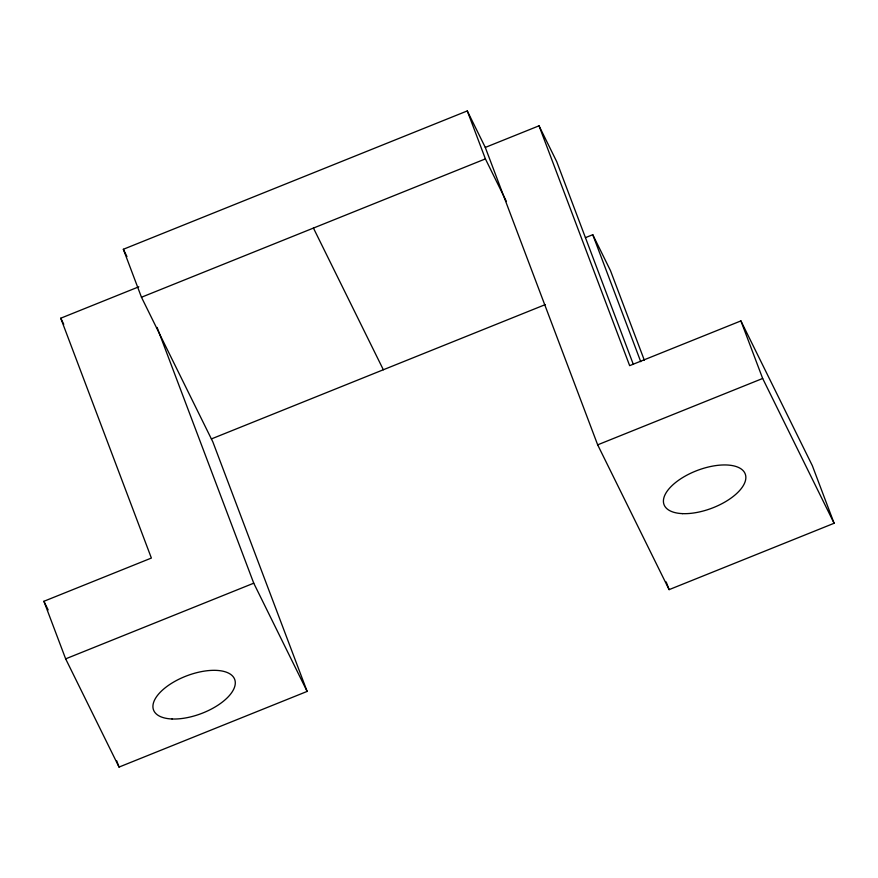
<?xml version="1.0" encoding="UTF-8"?>
<svg xmlns="http://www.w3.org/2000/svg" width="878" height="878" viewBox="0 0 878 878"><rect width="100%" height="100%" fill="white"/><g stroke="black" fill="none" stroke-linecap="round" stroke-linejoin="round"><path stroke-width="1.32" d="M138.834 286.799L60.747 318.209L151.378 558.057L43.9 601.287L65.652 658.851L119.046 767.076L307.135 691.414L212.882 441.974L141.468 297.247L123.348 249.275L467.283 110.924L485.293 147.427L597.666 444.839L669.113 589.643L834.1 523.266L812.348 465.702L740.911 320.909L629.658 365.654L539.026 125.806L485.293 147.427M141.468 297.247L485.402 158.896L506.43 201.512M585.428 237.664L592.76 234.711L610.473 270.611L644.397 360.397M211.378 438.934L545.194 304.644M65.652 658.851L253.742 583.19L307.135 691.414M597.666 444.839L762.664 378.473L834.1 523.266M539.026 125.806L556.74 161.706L633.312 364.359M313.435 228.071L383.346 369.759M123.348 249.275L126.948 256.574M60.747 318.209L63.754 324.289M43.9 601.287L48.147 609.903M740.911 320.909L762.664 378.473M592.76 234.711L640.742 361.692M666.204 581.949L669.113 589.643M467.283 110.924L485.402 158.896M157.096 327.439L253.742 583.19M116.631 760.677L119.046 767.076M172.033 718.983A43.362 20.227 -20.7 0 0 235.26 683.764A43.362 20.227 -20.7 0 0 175.029 681.273A43.362 20.227 -20.7 0 0 172.033 718.983M682.546 513.63A43.395 20.238 -20.7 0 0 745.817 478.389A43.395 20.238 -20.7 0 0 685.542 475.898A43.395 20.238 -20.7 0 0 682.546 513.63"/></g></svg>
